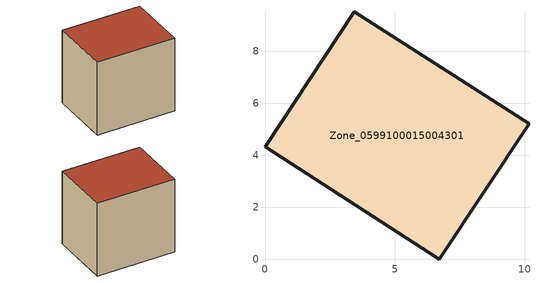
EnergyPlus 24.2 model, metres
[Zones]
Zone_0599100015004301
 floor ground (C_G): 3.44,9.53 10.16,5.22 6.71,0 0,4.32 z0.89
 wall outside (C_F): 10.16,5.22 3.44,9.53 0,4.32 6.71,0 10.16,5.22 z0.89:8.47
 roof outside (C_R): 0,4.32 6.71,0 10.16,5.22 3.44,9.53 z8.47
[BUILDING]
Pand.0599100015004301: North Axis=0; Terrain=City; Loads Convergence Tolerance Value=0.04; Temperature Convergence Tolerance Value=0.4; Solar Distribution=FullExterior; Maximum Number of Warmup Days=25; Minimum Number of Warmup Days=1
[Site:Location]
Rotterdam.The.Hague.AP_ZH_NLD Design_Conditions: Latitude=51.96; Longitude=4.45; Time Zone=1; Elevation=-4.5
[SITE:GROUNDTEMPERATURE:BUILDINGSURFACE]
18, 18, 18, 18, 18, 18, 18, 18, 18, 18, 18, 18
[MATERIAL] Thermal Absorptance=0.9; Solar Absorptance=0.7; Visible Absorptance=0.7
Name | Roughness | Thickness | Conductivity | Density | Specific Heat
G.TI.1965-1974 | MediumSmooth | 0.15 | 0.882353 | 540 | 1210
F.TI.1965-1974 | Rough | 0.3 | 0.697674 | 1920 | 840
R.TI.1965-1974 | MediumRough | 0.2 | 0.232558 | 1500 | 1000
[CONSTRUCTION]
C_G: G.TI.1965-1974
C_F: F.TI.1965-1974
C_R: R.TI.1965-1974
[ZONE]
Zone_0599100015004301: Type=1; Multiplier=1; Ceiling Height=Autocalculate; Volume=Autocalculate; Floor Area=autocalculate; Part of Total Floor Area=Yes
[ZONEINFILTRATION:DESIGNFLOWRATE]
Infil_Zone_0599100015004301: Zone or ZoneList or Space or SpaceList=Zone_0599100015004301; Schedule=AlwaysOn; Design Flow Rate Calculation Method=Flow/Area; Flow Rate per Floor Area=0.003; Constant Term Coefficient=1; Temperature Term Coefficient=0; Velocity Term Coefficient=0; Velocity Squared Term Coefficient=0
[HVACTEMPLATE:ZONE:IDEALLOADSAIRSYSTEM]
Zone_0599100015004301: Maximum Heating Supply Air Temperature=50; Minimum Cooling Supply Air Temperature=13; Maximum Heating Supply Air Humidity Ratio=0.0156; Minimum Cooling Supply Air Humidity Ratio=0.0077; Heating Limit=NoLimit; Cooling Limit=NoLimit; Dehumidification Control Type=ConstantSensibleHeatRatio; Cooling Sensible Heat Ratio=0.7; Dehumidification Setpoint=60; Humidification Control Type=None; Humidification Setpoint=30; Outdoor Air Method=None; Outdoor Air Flow Rate per Person=0.00944; Outdoor Air Flow Rate per Zone Floor Area=0; Outdoor Air Flow Rate per Zone=0; Demand Controlled Ventilation Type=None; Outdoor Air Economizer Type=NoEconomizer; Heat Recovery Type=None; Sensible Heat Recovery Effectiveness=0.7; Latent Heat Recovery Effectiveness=0.65
[ZONECONTROL:THERMOSTAT]
ThermostatControl_Zone_0599100015004301: Zone or ZoneList=Zone_0599100015004301; Control Type Schedule=DualSetpointControlType; Control 1=Thermostat_Zone_0599100015004301; Temperature Difference Between Cutout And Setpoint=0
[THERMOSTATSETPOINT:DUALSETPOINT]
Thermostat_Zone_0599100015004301: Heating Setpoint Temperature Schedule=HeatingSetpoint_Zone_0599100015004301; Cooling Setpoint Temperature Schedule=CoolingSetpoint_Zone_0599100015004301
[SCHEDULE:COMPACT]
HeatingSetpoint_Zone_0599100015004301: Through: 12/31, For: AllDays, Until: 24:00, 21
CoolingSetpoint_Zone_0599100015004301: Through: 12/31, For: AllDays, Until: 24:00, 24
DualSetpointControlType: Through: 12/31, For: AllDays, Until: 24:00, 4
AlwaysOn: Through: 12/31, For: AllDays, Until: 24:00, 1
